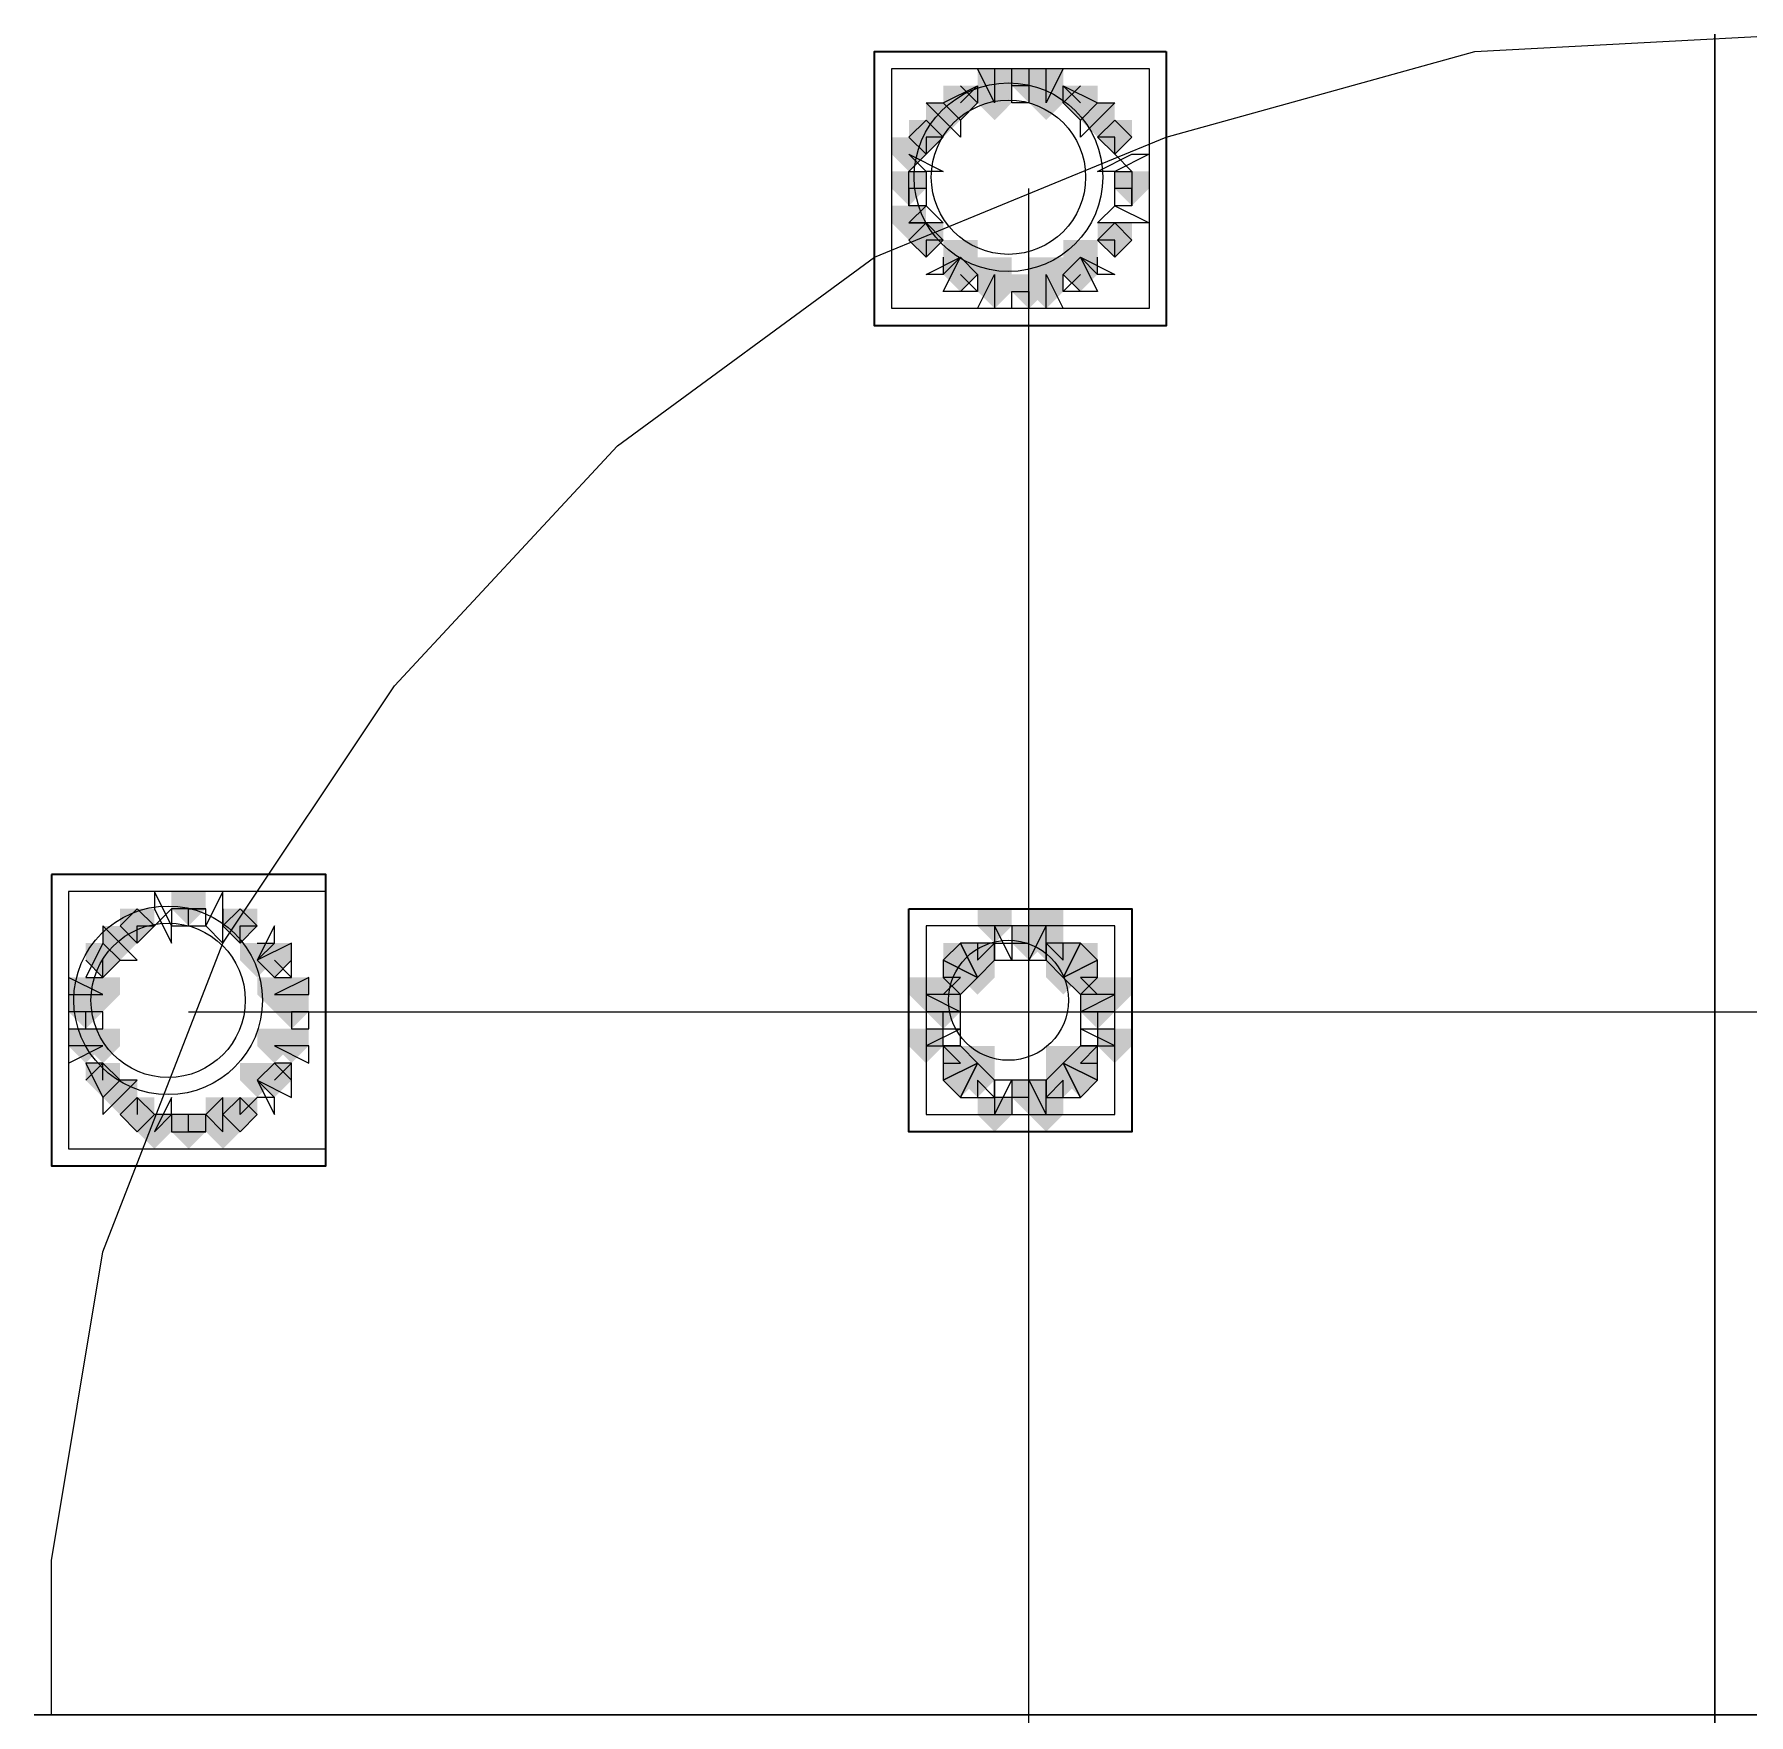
# Model space of a CAD drawing. Header units: millimetres. Extents: x 2315 to 4619, y 1334 to 1897.
# Drawn here: x 3578.02 to 3584.13, y 1554.71 to 1560.69 of the extents above; entities that cross this region are included whole.
import ezdxf

# ---------------------------------------------------------------- set-up
doc = ezdxf.new("R2010")
doc.units = ezdxf.units.MM
for name, color, linetype, true_color in [('PDF_10', 7, 'Continuous', 0x00b85c), ('PDF_AXIS', 7, 'Continuous', 0x00b85c), ('PDF_柱构件', 7, 'Continuous', 0x00b85c), ('PDF_转运站初步方案', 7, 'Continuous', 0x00b85c)]:
    doc.layers.add(name, color=color, linetype=linetype, true_color=true_color)
doc.layers.add('PDF_中心线层', color=1, linetype='Continuous')
doc.layers.add('PDF_粗实线层', color=7, linetype='Continuous')

msp = doc.modelspace()

# ---------------------------------------------------------------- hatches: boundary and pattern name
at = {"layer": 'PDF_10', "transparency": 33554559}
for points in [[(3581.5623, 1560.5703), (3581.5012, 1560.5703), (3581.5012, 1560.5093), (3581.5623, 1560.4482), (3581.6234, 1560.5093), (3581.6234, 1560.5703)], [(3581.5623, 1560.5703), (3581.5012, 1560.5703), (3581.5012, 1560.5093), (3581.5623, 1560.4482), (3581.6234, 1560.5093), (3581.6234, 1560.5703)], [(3581.5623, 1560.5703), (3581.5012, 1560.5703), (3581.5012, 1560.5093), (3581.5623, 1560.4482), (3581.6234, 1560.5093), (3581.6234, 1560.5703)], [(3581.318, 1560.5093), (3581.2569, 1560.5093), (3581.2569, 1560.4482), (3581.318, 1560.3871), (3581.3791, 1560.4482), (3581.3791, 1560.5093)], [(3581.318, 1560.5093), (3581.2569, 1560.5093), (3581.2569, 1560.4482), (3581.318, 1560.3871), (3581.3791, 1560.4482), (3581.3791, 1560.5093)], [(3581.7456, 1560.5093), (3581.6845, 1560.5093), (3581.6845, 1560.4482), (3581.7456, 1560.3871), (3581.8066, 1560.4482), (3581.8066, 1560.5093)], [(3581.7456, 1560.5093), (3581.6845, 1560.5093), (3581.6845, 1560.4482), (3581.7456, 1560.3871), (3581.8066, 1560.4482), (3581.8066, 1560.5093)], [(3581.1958, 1560.3871), (3581.1348, 1560.3871), (3581.1348, 1560.326), (3581.1958, 1560.2649), (3581.2569, 1560.326), (3581.2569, 1560.3871)], [(3581.1958, 1560.3871), (3581.1348, 1560.3871), (3581.1348, 1560.326), (3581.1958, 1560.2649), (3581.2569, 1560.326), (3581.2569, 1560.3871)], [(3581.8677, 1560.3871), (3581.8066, 1560.3871), (3581.8066, 1560.326), (3581.8677, 1560.2649), (3581.9288, 1560.326), (3581.9288, 1560.3871)], [(3581.8677, 1560.3871), (3581.8066, 1560.3871), (3581.8066, 1560.326), (3581.8677, 1560.2649), (3581.9288, 1560.326), (3581.9288, 1560.3871)], [(3581.1348, 1560.2039), (3581.0737, 1560.2039), (3581.0737, 1560.1428), (3581.1348, 1560.0817), (3581.1958, 1560.1428), (3581.1958, 1560.2039)], [(3581.1348, 1560.2039), (3581.0737, 1560.2039), (3581.0737, 1560.1428), (3581.1348, 1560.0817), (3581.1958, 1560.1428), (3581.1958, 1560.2039)], [(3581.9288, 1560.2039), (3581.8677, 1560.2039), (3581.8677, 1560.1428), (3581.9288, 1560.0817), (3581.9899, 1560.1428), (3581.9899, 1560.2039)], [(3581.9288, 1560.2039), (3581.8677, 1560.2039), (3581.8677, 1560.1428), (3581.9288, 1560.0817), (3581.9899, 1560.1428), (3581.9899, 1560.2039)], [(3581.1958, 1560.0206), (3581.1348, 1560.0206), (3581.1348, 1559.9595), (3581.1958, 1559.8985), (3581.2569, 1559.9595), (3581.2569, 1560.0206)], [(3581.1958, 1560.0206), (3581.1348, 1560.0206), (3581.1348, 1559.9595), (3581.1958, 1559.8985), (3581.2569, 1559.9595), (3581.2569, 1560.0206)], [(3581.8677, 1560.0206), (3581.8066, 1560.0206), (3581.8066, 1559.9595), (3581.8677, 1559.8985), (3581.9288, 1559.9595), (3581.9288, 1560.0206)], [(3581.8677, 1560.0206), (3581.8066, 1560.0206), (3581.8066, 1559.9595), (3581.8677, 1559.8985), (3581.9288, 1559.9595), (3581.9288, 1560.0206)], [(3581.318, 1559.8985), (3581.2569, 1559.8985), (3581.2569, 1559.8374), (3581.318, 1559.7763), (3581.3791, 1559.8374), (3581.3791, 1559.8985)], [(3581.318, 1559.8985), (3581.2569, 1559.8985), (3581.2569, 1559.8374), (3581.318, 1559.7763), (3581.3791, 1559.8374), (3581.3791, 1559.8985)], [(3581.7456, 1559.8985), (3581.6845, 1559.8985), (3581.6845, 1559.8374), (3581.7456, 1559.7763), (3581.8066, 1559.8374), (3581.8066, 1559.8985)], [(3581.7456, 1559.8985), (3581.6845, 1559.8985), (3581.6845, 1559.8374), (3581.7456, 1559.7763), (3581.8066, 1559.8374), (3581.8066, 1559.8985)], [(3581.5623, 1559.8374), (3581.5012, 1559.8374), (3581.5012, 1559.7763), (3581.5623, 1559.7152), (3581.6234, 1559.7763), (3581.6234, 1559.8374)], [(3581.5623, 1559.8374), (3581.5012, 1559.8374), (3581.5012, 1559.7763), (3581.5623, 1559.7152), (3581.6234, 1559.7763), (3581.6234, 1559.8374)], [(3578.5693, 1557.6385), (3578.5083, 1557.6385), (3578.5083, 1557.5774), (3578.5693, 1557.5163), (3578.6304, 1557.5774), (3578.6304, 1557.6385)], [(3578.5693, 1557.6385), (3578.5083, 1557.6385), (3578.5083, 1557.5774), (3578.5693, 1557.5163), (3578.6304, 1557.5774), (3578.6304, 1557.6385)], [(3578.3861, 1557.5774), (3578.325, 1557.5774), (3578.325, 1557.5163), (3578.3861, 1557.4552), (3578.4472, 1557.5163), (3578.4472, 1557.5774)], [(3578.3861, 1557.5774), (3578.325, 1557.5774), (3578.325, 1557.5163), (3578.3861, 1557.4552), (3578.4472, 1557.5163), (3578.4472, 1557.5774)], [(3578.7526, 1557.5774), (3578.6915, 1557.5774), (3578.6915, 1557.5163), (3578.7526, 1557.4552), (3578.8137, 1557.5163), (3578.8137, 1557.5774)], [(3578.7526, 1557.5774), (3578.6915, 1557.5774), (3578.6915, 1557.5163), (3578.7526, 1557.4552), (3578.8137, 1557.5163), (3578.8137, 1557.5774)], [(3581.5623, 1557.5163), (3581.5012, 1557.5163), (3581.5012, 1557.4552), (3581.5623, 1557.3941), (3581.6234, 1557.4552), (3581.6234, 1557.5163)], [(3581.5623, 1557.5163), (3581.5012, 1557.5163), (3581.5012, 1557.4552), (3581.5623, 1557.3941), (3581.6234, 1557.4552), (3581.6234, 1557.5163)], [(3581.5623, 1557.5163), (3581.5012, 1557.5163), (3581.5012, 1557.4552), (3581.5623, 1557.3941), (3581.6234, 1557.4552), (3581.6234, 1557.5163)], [(3578.2639, 1557.4552), (3578.2029, 1557.4552), (3578.2029, 1557.3941), (3578.2639, 1557.333), (3578.325, 1557.3941), (3578.325, 1557.4552)], [(3578.2639, 1557.4552), (3578.2029, 1557.4552), (3578.2029, 1557.3941), (3578.2639, 1557.333), (3578.325, 1557.3941), (3578.325, 1557.4552)], [(3578.8748, 1557.4552), (3578.8137, 1557.4552), (3578.8137, 1557.3941), (3578.8748, 1557.333), (3578.9358, 1557.3941), (3578.9358, 1557.4552)], [(3578.8748, 1557.4552), (3578.8137, 1557.4552), (3578.8137, 1557.3941), (3578.8748, 1557.333), (3578.9358, 1557.3941), (3578.9358, 1557.4552)], [(3581.3791, 1557.4552), (3581.318, 1557.4552), (3581.318, 1557.3941), (3581.3791, 1557.333), (3581.4402, 1557.3941), (3581.4402, 1557.4552)], [(3581.3791, 1557.4552), (3581.318, 1557.4552), (3581.318, 1557.3941), (3581.3791, 1557.333), (3581.4402, 1557.3941), (3581.4402, 1557.4552)], [(3581.6845, 1557.4552), (3581.6234, 1557.4552), (3581.6234, 1557.3941), (3581.6845, 1557.333), (3581.7456, 1557.3941), (3581.7456, 1557.4552)], [(3581.6845, 1557.4552), (3581.6234, 1557.4552), (3581.6234, 1557.3941), (3581.6845, 1557.333), (3581.7456, 1557.3941), (3581.7456, 1557.4552)], [(3581.318, 1557.3941), (3581.2569, 1557.3941), (3581.2569, 1557.333), (3581.318, 1557.272), (3581.3791, 1557.333), (3581.3791, 1557.3941)], [(3581.318, 1557.3941), (3581.2569, 1557.3941), (3581.2569, 1557.333), (3581.318, 1557.272), (3581.3791, 1557.333), (3581.3791, 1557.3941)], [(3581.7456, 1557.3941), (3581.6845, 1557.3941), (3581.6845, 1557.333), (3581.7456, 1557.272), (3581.8066, 1557.333), (3581.8066, 1557.3941)], [(3581.7456, 1557.3941), (3581.6845, 1557.3941), (3581.6845, 1557.333), (3581.7456, 1557.272), (3581.8066, 1557.333), (3581.8066, 1557.3941)], [(3578.2029, 1557.272), (3578.1418, 1557.272), (3578.1418, 1557.2109), (3578.2029, 1557.1498), (3578.2639, 1557.2109), (3578.2639, 1557.272)], [(3578.2029, 1557.272), (3578.1418, 1557.272), (3578.1418, 1557.2109), (3578.2029, 1557.1498), (3578.2639, 1557.2109), (3578.2639, 1557.272)], [(3578.2029, 1557.272), (3578.1418, 1557.272), (3578.1418, 1557.2109), (3578.2029, 1557.1498), (3578.2639, 1557.2109), (3578.2639, 1557.272)], [(3578.9358, 1557.272), (3578.8748, 1557.272), (3578.8748, 1557.2109), (3578.9358, 1557.1498), (3578.9969, 1557.2109), (3578.9969, 1557.272)], [(3578.9358, 1557.272), (3578.8748, 1557.272), (3578.8748, 1557.2109), (3578.9358, 1557.1498), (3578.9969, 1557.2109), (3578.9969, 1557.272)], [(3581.2569, 1557.272), (3581.1958, 1557.272), (3581.1958, 1557.2109), (3581.2569, 1557.1498), (3581.318, 1557.2109), (3581.318, 1557.272)], [(3581.2569, 1557.272), (3581.1958, 1557.272), (3581.1958, 1557.2109), (3581.2569, 1557.1498), (3581.318, 1557.2109), (3581.318, 1557.272)], [(3581.2569, 1557.272), (3581.1958, 1557.272), (3581.1958, 1557.2109), (3581.2569, 1557.1498), (3581.318, 1557.2109), (3581.318, 1557.272)], [(3581.8066, 1557.272), (3581.7456, 1557.272), (3581.7456, 1557.2109), (3581.8066, 1557.1498), (3581.8677, 1557.2109), (3581.8677, 1557.272)], [(3581.8066, 1557.272), (3581.7456, 1557.272), (3581.7456, 1557.2109), (3581.8066, 1557.1498), (3581.8677, 1557.2109), (3581.8677, 1557.272)], [(3581.8066, 1557.272), (3581.7456, 1557.272), (3581.7456, 1557.2109), (3581.8066, 1557.1498), (3581.8677, 1557.2109), (3581.8677, 1557.272)], [(3581.318, 1557.0887), (3581.2569, 1557.0887), (3581.2569, 1557.0276), (3581.318, 1556.9666), (3581.3791, 1557.0276), (3581.3791, 1557.0887)], [(3581.318, 1557.0887), (3581.2569, 1557.0887), (3581.2569, 1557.0276), (3581.318, 1556.9666), (3581.3791, 1557.0276), (3581.3791, 1557.0887)], [(3581.7456, 1557.0887), (3581.6845, 1557.0887), (3581.6845, 1557.0276), (3581.7456, 1556.9666), (3581.8066, 1557.0276), (3581.8066, 1557.0887)], [(3581.7456, 1557.0887), (3581.6845, 1557.0887), (3581.6845, 1557.0276), (3581.7456, 1556.9666), (3581.8066, 1557.0276), (3581.8066, 1557.0887)], [(3578.2639, 1557.0276), (3578.2029, 1557.0276), (3578.2029, 1556.9666), (3578.2639, 1556.9055), (3578.325, 1556.9666), (3578.325, 1557.0276)], [(3578.2639, 1557.0276), (3578.2029, 1557.0276), (3578.2029, 1556.9666), (3578.2639, 1556.9055), (3578.325, 1556.9666), (3578.325, 1557.0276)], [(3578.8748, 1557.0276), (3578.8137, 1557.0276), (3578.8137, 1556.9666), (3578.8748, 1556.9055), (3578.9358, 1556.9666), (3578.9358, 1557.0276)], [(3578.8748, 1557.0276), (3578.8137, 1557.0276), (3578.8137, 1556.9666), (3578.8748, 1556.9055), (3578.9358, 1556.9666), (3578.9358, 1557.0276)], [(3581.3791, 1557.0276), (3581.318, 1557.0276), (3581.318, 1556.9666), (3581.3791, 1556.9055), (3581.4402, 1556.9666), (3581.4402, 1557.0276)], [(3581.3791, 1557.0276), (3581.318, 1557.0276), (3581.318, 1556.9666), (3581.3791, 1556.9055), (3581.4402, 1556.9666), (3581.4402, 1557.0276)], [(3581.6845, 1557.0276), (3581.6234, 1557.0276), (3581.6234, 1556.9666), (3581.6845, 1556.9055), (3581.7456, 1556.9666), (3581.7456, 1557.0276)], [(3581.6845, 1557.0276), (3581.6234, 1557.0276), (3581.6234, 1556.9666), (3581.6845, 1556.9055), (3581.7456, 1556.9666), (3581.7456, 1557.0276)], [(3581.5623, 1556.9666), (3581.5012, 1556.9666), (3581.5012, 1556.9055), (3581.5623, 1556.8444), (3581.6234, 1556.9055), (3581.6234, 1556.9666)], [(3581.5623, 1556.9666), (3581.5012, 1556.9666), (3581.5012, 1556.9055), (3581.5623, 1556.8444), (3581.6234, 1556.9055), (3581.6234, 1556.9666)], [(3581.5623, 1556.9666), (3581.5012, 1556.9666), (3581.5012, 1556.9055), (3581.5623, 1556.8444), (3581.6234, 1556.9055), (3581.6234, 1556.9666)], [(3578.3861, 1556.9055), (3578.325, 1556.9055), (3578.325, 1556.8444), (3578.3861, 1556.7833), (3578.4472, 1556.8444), (3578.4472, 1556.9055)], [(3578.3861, 1556.9055), (3578.325, 1556.9055), (3578.325, 1556.8444), (3578.3861, 1556.7833), (3578.4472, 1556.8444), (3578.4472, 1556.9055)], [(3578.7526, 1556.9055), (3578.6915, 1556.9055), (3578.6915, 1556.8444), (3578.7526, 1556.7833), (3578.8137, 1556.8444), (3578.8137, 1556.9055)], [(3578.7526, 1556.9055), (3578.6915, 1556.9055), (3578.6915, 1556.8444), (3578.7526, 1556.7833), (3578.8137, 1556.8444), (3578.8137, 1556.9055)], [(3578.5693, 1556.8444), (3578.5083, 1556.8444), (3578.5083, 1556.7833), (3578.5693, 1556.7222), (3578.6304, 1556.7833), (3578.6304, 1556.8444)], [(3578.5693, 1556.8444), (3578.5083, 1556.8444), (3578.5083, 1556.7833), (3578.5693, 1556.7222), (3578.6304, 1556.7833), (3578.6304, 1556.8444)]]:
    msp.add_hatch(color=256, dxfattribs=at).paths.add_polyline_path(points)
at = {"layer": 'PDF_柱构件', "transparency": 33554559}
for points in [[(3581.4402, 1560.5703), (3581.3791, 1560.5703), (3581.3791, 1560.5093), (3581.4402, 1560.4482), (3581.5012, 1560.5093), (3581.5012, 1560.5703)], [(3581.6234, 1560.5703), (3581.5623, 1560.5703), (3581.5623, 1560.5093), (3581.6234, 1560.4482), (3581.6845, 1560.5093), (3581.6845, 1560.5703)], [(3581.4402, 1560.5093), (3581.3791, 1560.5093), (3581.3791, 1560.4482), (3581.4402, 1560.3871), (3581.5012, 1560.4482), (3581.5012, 1560.5093)], [(3581.6234, 1560.5093), (3581.5623, 1560.5093), (3581.5623, 1560.4482), (3581.6234, 1560.3871), (3581.6845, 1560.4482), (3581.6845, 1560.5093)], [(3581.2569, 1560.4482), (3581.1958, 1560.4482), (3581.1958, 1560.3871), (3581.2569, 1560.326), (3581.318, 1560.3871), (3581.318, 1560.4482)], [(3581.8066, 1560.4482), (3581.7456, 1560.4482), (3581.7456, 1560.3871), (3581.8066, 1560.326), (3581.8677, 1560.3871), (3581.8677, 1560.4482)], [(3581.1348, 1560.326), (3581.0737, 1560.326), (3581.0737, 1560.2649), (3581.1348, 1560.2039), (3581.1958, 1560.2649), (3581.1958, 1560.326)], [(3581.1348, 1560.0817), (3581.0737, 1560.0817), (3581.0737, 1560.0206), (3581.1348, 1559.9595), (3581.1958, 1560.0206), (3581.1958, 1560.0817)], [(3581.318, 1559.9595), (3581.2569, 1559.9595), (3581.2569, 1559.8985), (3581.318, 1559.8374), (3581.3791, 1559.8985), (3581.3791, 1559.9595)], [(3581.7456, 1559.9595), (3581.6845, 1559.9595), (3581.6845, 1559.8985), (3581.7456, 1559.8374), (3581.8066, 1559.8985), (3581.8066, 1559.9595)], [(3581.4402, 1559.8985), (3581.3791, 1559.8985), (3581.3791, 1559.8374), (3581.4402, 1559.7763), (3581.5012, 1559.8374), (3581.5012, 1559.8985)], [(3581.6234, 1559.8985), (3581.5623, 1559.8985), (3581.5623, 1559.8374), (3581.6234, 1559.7763), (3581.6845, 1559.8374), (3581.6845, 1559.8985)], [(3581.4402, 1559.8374), (3581.3791, 1559.8374), (3581.3791, 1559.7763), (3581.4402, 1559.7152), (3581.5012, 1559.7763), (3581.5012, 1559.8374)], [(3581.6234, 1559.8374), (3581.5623, 1559.8374), (3581.5623, 1559.7763), (3581.6234, 1559.7152), (3581.6845, 1559.7763), (3581.6845, 1559.8374)], [(3581.4402, 1557.5774), (3581.3791, 1557.5774), (3581.3791, 1557.5163), (3581.4402, 1557.4552), (3581.5012, 1557.5163), (3581.5012, 1557.5774)], [(3581.6234, 1557.5774), (3581.5623, 1557.5774), (3581.5623, 1557.5163), (3581.6234, 1557.4552), (3581.6845, 1557.5163), (3581.6845, 1557.5774)], [(3578.325, 1557.5163), (3578.2639, 1557.5163), (3578.2639, 1557.4552), (3578.325, 1557.3941), (3578.3861, 1557.4552), (3578.3861, 1557.5163)], [(3581.6234, 1557.5163), (3581.5623, 1557.5163), (3581.5623, 1557.4552), (3581.6234, 1557.3941), (3581.6845, 1557.4552), (3581.6845, 1557.5163)], [(3578.8137, 1557.4552), (3578.7526, 1557.4552), (3578.7526, 1557.3941), (3578.8137, 1557.333), (3578.8748, 1557.3941), (3578.8748, 1557.4552)], [(3581.318, 1557.4552), (3581.2569, 1557.4552), (3581.2569, 1557.3941), (3581.318, 1557.333), (3581.3791, 1557.3941), (3581.3791, 1557.4552)], [(3581.7456, 1557.4552), (3581.6845, 1557.4552), (3581.6845, 1557.3941), (3581.7456, 1557.333), (3581.8066, 1557.3941), (3581.8066, 1557.4552)], [(3581.3791, 1557.3941), (3581.318, 1557.3941), (3581.318, 1557.333), (3581.3791, 1557.272), (3581.4402, 1557.333), (3581.4402, 1557.3941)], [(3581.6845, 1557.3941), (3581.6234, 1557.3941), (3581.6234, 1557.333), (3581.6845, 1557.272), (3581.7456, 1557.333), (3581.7456, 1557.3941)], [(3578.2029, 1557.333), (3578.1418, 1557.333), (3578.1418, 1557.272), (3578.2029, 1557.2109), (3578.2639, 1557.272), (3578.2639, 1557.333)], [(3578.2639, 1557.333), (3578.2029, 1557.333), (3578.2029, 1557.272), (3578.2639, 1557.2109), (3578.325, 1557.272), (3578.325, 1557.333)], [(3578.8748, 1557.333), (3578.8137, 1557.333), (3578.8137, 1557.272), (3578.8748, 1557.2109), (3578.9358, 1557.272), (3578.9358, 1557.333)], [(3578.9358, 1557.333), (3578.8748, 1557.333), (3578.8748, 1557.272), (3578.9358, 1557.2109), (3578.9969, 1557.272), (3578.9969, 1557.333)], [(3581.1958, 1557.333), (3581.1348, 1557.333), (3581.1348, 1557.272), (3581.1958, 1557.2109), (3581.2569, 1557.272), (3581.2569, 1557.333)], [(3581.2569, 1557.333), (3581.1958, 1557.333), (3581.1958, 1557.272), (3581.2569, 1557.2109), (3581.318, 1557.272), (3581.318, 1557.333)], [(3581.8066, 1557.333), (3581.7456, 1557.333), (3581.7456, 1557.272), (3581.8066, 1557.2109), (3581.8677, 1557.272), (3581.8677, 1557.333)], [(3581.8677, 1557.333), (3581.8066, 1557.333), (3581.8066, 1557.272), (3581.8677, 1557.2109), (3581.9288, 1557.272), (3581.9288, 1557.333)], [(3578.2029, 1557.1498), (3578.1418, 1557.1498), (3578.1418, 1557.0887), (3578.2029, 1557.0276), (3578.2639, 1557.0887), (3578.2639, 1557.1498)], [(3578.2639, 1557.1498), (3578.2029, 1557.1498), (3578.2029, 1557.0887), (3578.2639, 1557.0276), (3578.325, 1557.0887), (3578.325, 1557.1498)], [(3578.8748, 1557.1498), (3578.8137, 1557.1498), (3578.8137, 1557.0887), (3578.8748, 1557.0276), (3578.9358, 1557.0887), (3578.9358, 1557.1498)], [(3578.9358, 1557.1498), (3578.8748, 1557.1498), (3578.8748, 1557.0887), (3578.9358, 1557.0276), (3578.9969, 1557.0887), (3578.9969, 1557.1498)], [(3581.1958, 1557.1498), (3581.1348, 1557.1498), (3581.1348, 1557.0887), (3581.1958, 1557.0276), (3581.2569, 1557.0887), (3581.2569, 1557.1498)], [(3581.8677, 1557.1498), (3581.8066, 1557.1498), (3581.8066, 1557.0887), (3581.8677, 1557.0276), (3581.9288, 1557.0887), (3581.9288, 1557.1498)], [(3581.3791, 1557.0887), (3581.318, 1557.0887), (3581.318, 1557.0276), (3581.3791, 1556.9666), (3581.4402, 1557.0276), (3581.4402, 1557.0887)], [(3581.6845, 1557.0887), (3581.6234, 1557.0887), (3581.6234, 1557.0276), (3581.6845, 1556.9666), (3581.7456, 1557.0276), (3581.7456, 1557.0887)], [(3578.8137, 1557.0276), (3578.7526, 1557.0276), (3578.7526, 1556.9666), (3578.8137, 1556.9055), (3578.8748, 1556.9666), (3578.8748, 1557.0276)], [(3581.318, 1557.0276), (3581.2569, 1557.0276), (3581.2569, 1556.9666), (3581.318, 1556.9055), (3581.3791, 1556.9666), (3581.3791, 1557.0276)], [(3581.7456, 1557.0276), (3581.6845, 1557.0276), (3581.6845, 1556.9666), (3581.7456, 1556.9055), (3581.8066, 1556.9666), (3581.8066, 1557.0276)], [(3578.325, 1556.9666), (3578.2639, 1556.9666), (3578.2639, 1556.9055), (3578.325, 1556.8444), (3578.3861, 1556.9055), (3578.3861, 1556.9666)], [(3581.6234, 1556.9666), (3581.5623, 1556.9666), (3581.5623, 1556.9055), (3581.6234, 1556.8444), (3581.6845, 1556.9055), (3581.6845, 1556.9666)], [(3578.6915, 1556.9055), (3578.6304, 1556.9055), (3578.6304, 1556.8444), (3578.6915, 1556.7833), (3578.7526, 1556.8444), (3578.7526, 1556.9055)], [(3581.4402, 1556.9055), (3581.3791, 1556.9055), (3581.3791, 1556.8444), (3581.4402, 1556.7833), (3581.5012, 1556.8444), (3581.5012, 1556.9055)], [(3581.6234, 1556.9055), (3581.5623, 1556.9055), (3581.5623, 1556.8444), (3581.6234, 1556.7833), (3581.6845, 1556.8444), (3581.6845, 1556.9055)], [(3578.4472, 1556.8444), (3578.3861, 1556.8444), (3578.3861, 1556.7833), (3578.4472, 1556.7222), (3578.5083, 1556.7833), (3578.5083, 1556.8444)], [(3578.6915, 1556.8444), (3578.6304, 1556.8444), (3578.6304, 1556.7833), (3578.6915, 1556.7222), (3578.7526, 1556.7833), (3578.7526, 1556.8444)]]:
    msp.add_hatch(color=256, dxfattribs=at).paths.add_polyline_path(points)
at = {"layer": 'PDF_转运站初步方案', "transparency": 33554559}
for points in [[(3581.5623, 1560.5703), (3581.5012, 1560.5703), (3581.5012, 1560.5093), (3581.5623, 1560.4482), (3581.6234, 1560.5093), (3581.6234, 1560.5703)], [(3581.5623, 1560.5703), (3581.5012, 1560.5703), (3581.5012, 1560.5093), (3581.5623, 1560.4482), (3581.6234, 1560.5093), (3581.6234, 1560.5703)], [(3581.318, 1560.5093), (3581.2569, 1560.5093), (3581.2569, 1560.4482), (3581.318, 1560.3871), (3581.3791, 1560.4482), (3581.3791, 1560.5093)], [(3581.318, 1560.5093), (3581.2569, 1560.5093), (3581.2569, 1560.4482), (3581.318, 1560.3871), (3581.3791, 1560.4482), (3581.3791, 1560.5093)], [(3581.7456, 1560.5093), (3581.6845, 1560.5093), (3581.6845, 1560.4482), (3581.7456, 1560.3871), (3581.8066, 1560.4482), (3581.8066, 1560.5093)], [(3581.7456, 1560.5093), (3581.6845, 1560.5093), (3581.6845, 1560.4482), (3581.7456, 1560.3871), (3581.8066, 1560.4482), (3581.8066, 1560.5093)], [(3581.1958, 1560.3871), (3581.1348, 1560.3871), (3581.1348, 1560.326), (3581.1958, 1560.2649), (3581.2569, 1560.326), (3581.2569, 1560.3871)], [(3581.1958, 1560.3871), (3581.1348, 1560.3871), (3581.1348, 1560.326), (3581.1958, 1560.2649), (3581.2569, 1560.326), (3581.2569, 1560.3871)], [(3581.8677, 1560.3871), (3581.8066, 1560.3871), (3581.8066, 1560.326), (3581.8677, 1560.2649), (3581.9288, 1560.326), (3581.9288, 1560.3871)], [(3581.8677, 1560.3871), (3581.8066, 1560.3871), (3581.8066, 1560.326), (3581.8677, 1560.2649), (3581.9288, 1560.326), (3581.9288, 1560.3871)], [(3581.1348, 1560.2039), (3581.0737, 1560.2039), (3581.0737, 1560.1428), (3581.1348, 1560.0817), (3581.1958, 1560.1428), (3581.1958, 1560.2039)], [(3581.1348, 1560.2039), (3581.0737, 1560.2039), (3581.0737, 1560.1428), (3581.1348, 1560.0817), (3581.1958, 1560.1428), (3581.1958, 1560.2039)], [(3581.9288, 1560.2039), (3581.8677, 1560.2039), (3581.8677, 1560.1428), (3581.9288, 1560.0817), (3581.9899, 1560.1428), (3581.9899, 1560.2039)], [(3581.9288, 1560.2039), (3581.8677, 1560.2039), (3581.8677, 1560.1428), (3581.9288, 1560.0817), (3581.9899, 1560.1428), (3581.9899, 1560.2039)], [(3581.1958, 1560.0206), (3581.1348, 1560.0206), (3581.1348, 1559.9595), (3581.1958, 1559.8985), (3581.2569, 1559.9595), (3581.2569, 1560.0206)], [(3581.1958, 1560.0206), (3581.1348, 1560.0206), (3581.1348, 1559.9595), (3581.1958, 1559.8985), (3581.2569, 1559.9595), (3581.2569, 1560.0206)], [(3581.8677, 1560.0206), (3581.8066, 1560.0206), (3581.8066, 1559.9595), (3581.8677, 1559.8985), (3581.9288, 1559.9595), (3581.9288, 1560.0206)], [(3581.8677, 1560.0206), (3581.8066, 1560.0206), (3581.8066, 1559.9595), (3581.8677, 1559.8985), (3581.9288, 1559.9595), (3581.9288, 1560.0206)], [(3581.318, 1559.8985), (3581.2569, 1559.8985), (3581.2569, 1559.8374), (3581.318, 1559.7763), (3581.3791, 1559.8374), (3581.3791, 1559.8985)], [(3581.318, 1559.8985), (3581.2569, 1559.8985), (3581.2569, 1559.8374), (3581.318, 1559.7763), (3581.3791, 1559.8374), (3581.3791, 1559.8985)], [(3581.7456, 1559.8985), (3581.6845, 1559.8985), (3581.6845, 1559.8374), (3581.7456, 1559.7763), (3581.8066, 1559.8374), (3581.8066, 1559.8985)], [(3581.7456, 1559.8985), (3581.6845, 1559.8985), (3581.6845, 1559.8374), (3581.7456, 1559.7763), (3581.8066, 1559.8374), (3581.8066, 1559.8985)], [(3581.5623, 1559.8374), (3581.5012, 1559.8374), (3581.5012, 1559.7763), (3581.5623, 1559.7152), (3581.6234, 1559.7763), (3581.6234, 1559.8374)], [(3581.5623, 1559.8374), (3581.5012, 1559.8374), (3581.5012, 1559.7763), (3581.5623, 1559.7152), (3581.6234, 1559.7763), (3581.6234, 1559.8374)], [(3578.5693, 1557.6385), (3578.5083, 1557.6385), (3578.5083, 1557.5774), (3578.5693, 1557.5163), (3578.6304, 1557.5774), (3578.6304, 1557.6385)], [(3578.5693, 1557.6385), (3578.5083, 1557.6385), (3578.5083, 1557.5774), (3578.5693, 1557.5163), (3578.6304, 1557.5774), (3578.6304, 1557.6385)], [(3578.3861, 1557.5774), (3578.325, 1557.5774), (3578.325, 1557.5163), (3578.3861, 1557.4552), (3578.4472, 1557.5163), (3578.4472, 1557.5774)], [(3578.3861, 1557.5774), (3578.325, 1557.5774), (3578.325, 1557.5163), (3578.3861, 1557.4552), (3578.4472, 1557.5163), (3578.4472, 1557.5774)], [(3578.7526, 1557.5774), (3578.6915, 1557.5774), (3578.6915, 1557.5163), (3578.7526, 1557.4552), (3578.8137, 1557.5163), (3578.8137, 1557.5774)], [(3578.7526, 1557.5774), (3578.6915, 1557.5774), (3578.6915, 1557.5163), (3578.7526, 1557.4552), (3578.8137, 1557.5163), (3578.8137, 1557.5774)], [(3581.5623, 1557.5163), (3581.5012, 1557.5163), (3581.5012, 1557.4552), (3581.5623, 1557.3941), (3581.6234, 1557.4552), (3581.6234, 1557.5163)], [(3581.5623, 1557.5163), (3581.5012, 1557.5163), (3581.5012, 1557.4552), (3581.5623, 1557.3941), (3581.6234, 1557.4552), (3581.6234, 1557.5163)], [(3578.2639, 1557.4552), (3578.2029, 1557.4552), (3578.2029, 1557.3941), (3578.2639, 1557.333), (3578.325, 1557.3941), (3578.325, 1557.4552)], [(3578.2639, 1557.4552), (3578.2029, 1557.4552), (3578.2029, 1557.3941), (3578.2639, 1557.333), (3578.325, 1557.3941), (3578.325, 1557.4552)], [(3578.8748, 1557.4552), (3578.8137, 1557.4552), (3578.8137, 1557.3941), (3578.8748, 1557.333), (3578.9358, 1557.3941), (3578.9358, 1557.4552)], [(3578.8748, 1557.4552), (3578.8137, 1557.4552), (3578.8137, 1557.3941), (3578.8748, 1557.333), (3578.9358, 1557.3941), (3578.9358, 1557.4552)], [(3581.3791, 1557.4552), (3581.318, 1557.4552), (3581.318, 1557.3941), (3581.3791, 1557.333), (3581.4402, 1557.3941), (3581.4402, 1557.4552)], [(3581.3791, 1557.4552), (3581.318, 1557.4552), (3581.318, 1557.3941), (3581.3791, 1557.333), (3581.4402, 1557.3941), (3581.4402, 1557.4552)], [(3581.6845, 1557.4552), (3581.6234, 1557.4552), (3581.6234, 1557.3941), (3581.6845, 1557.333), (3581.7456, 1557.3941), (3581.7456, 1557.4552)], [(3581.6845, 1557.4552), (3581.6234, 1557.4552), (3581.6234, 1557.3941), (3581.6845, 1557.333), (3581.7456, 1557.3941), (3581.7456, 1557.4552)], [(3581.318, 1557.3941), (3581.2569, 1557.3941), (3581.2569, 1557.333), (3581.318, 1557.272), (3581.3791, 1557.333), (3581.3791, 1557.3941)], [(3581.318, 1557.3941), (3581.2569, 1557.3941), (3581.2569, 1557.333), (3581.318, 1557.272), (3581.3791, 1557.333), (3581.3791, 1557.3941)], [(3581.7456, 1557.3941), (3581.6845, 1557.3941), (3581.6845, 1557.333), (3581.7456, 1557.272), (3581.8066, 1557.333), (3581.8066, 1557.3941)], [(3581.7456, 1557.3941), (3581.6845, 1557.3941), (3581.6845, 1557.333), (3581.7456, 1557.272), (3581.8066, 1557.333), (3581.8066, 1557.3941)], [(3578.2029, 1557.272), (3578.1418, 1557.272), (3578.1418, 1557.2109), (3578.2029, 1557.1498), (3578.2639, 1557.2109), (3578.2639, 1557.272)], [(3578.2029, 1557.272), (3578.1418, 1557.272), (3578.1418, 1557.2109), (3578.2029, 1557.1498), (3578.2639, 1557.2109), (3578.2639, 1557.272)], [(3578.9358, 1557.272), (3578.8748, 1557.272), (3578.8748, 1557.2109), (3578.9358, 1557.1498), (3578.9969, 1557.2109), (3578.9969, 1557.272)], [(3578.9358, 1557.272), (3578.8748, 1557.272), (3578.8748, 1557.2109), (3578.9358, 1557.1498), (3578.9969, 1557.2109), (3578.9969, 1557.272)], [(3581.2569, 1557.272), (3581.1958, 1557.272), (3581.1958, 1557.2109), (3581.2569, 1557.1498), (3581.318, 1557.2109), (3581.318, 1557.272)], [(3581.2569, 1557.272), (3581.1958, 1557.272), (3581.1958, 1557.2109), (3581.2569, 1557.1498), (3581.318, 1557.2109), (3581.318, 1557.272)], [(3581.8066, 1557.272), (3581.7456, 1557.272), (3581.7456, 1557.2109), (3581.8066, 1557.1498), (3581.8677, 1557.2109), (3581.8677, 1557.272)], [(3581.8066, 1557.272), (3581.7456, 1557.272), (3581.7456, 1557.2109), (3581.8066, 1557.1498), (3581.8677, 1557.2109), (3581.8677, 1557.272)], [(3581.318, 1557.0887), (3581.2569, 1557.0887), (3581.2569, 1557.0276), (3581.318, 1556.9666), (3581.3791, 1557.0276), (3581.3791, 1557.0887)], [(3581.318, 1557.0887), (3581.2569, 1557.0887), (3581.2569, 1557.0276), (3581.318, 1556.9666), (3581.3791, 1557.0276), (3581.3791, 1557.0887)], [(3581.7456, 1557.0887), (3581.6845, 1557.0887), (3581.6845, 1557.0276), (3581.7456, 1556.9666), (3581.8066, 1557.0276), (3581.8066, 1557.0887)], [(3581.7456, 1557.0887), (3581.6845, 1557.0887), (3581.6845, 1557.0276), (3581.7456, 1556.9666), (3581.8066, 1557.0276), (3581.8066, 1557.0887)], [(3578.2639, 1557.0276), (3578.2029, 1557.0276), (3578.2029, 1556.9666), (3578.2639, 1556.9055), (3578.325, 1556.9666), (3578.325, 1557.0276)], [(3578.2639, 1557.0276), (3578.2029, 1557.0276), (3578.2029, 1556.9666), (3578.2639, 1556.9055), (3578.325, 1556.9666), (3578.325, 1557.0276)], [(3578.8748, 1557.0276), (3578.8137, 1557.0276), (3578.8137, 1556.9666), (3578.8748, 1556.9055), (3578.9358, 1556.9666), (3578.9358, 1557.0276)], [(3578.8748, 1557.0276), (3578.8137, 1557.0276), (3578.8137, 1556.9666), (3578.8748, 1556.9055), (3578.9358, 1556.9666), (3578.9358, 1557.0276)], [(3581.3791, 1557.0276), (3581.318, 1557.0276), (3581.318, 1556.9666), (3581.3791, 1556.9055), (3581.4402, 1556.9666), (3581.4402, 1557.0276)], [(3581.3791, 1557.0276), (3581.318, 1557.0276), (3581.318, 1556.9666), (3581.3791, 1556.9055), (3581.4402, 1556.9666), (3581.4402, 1557.0276)], [(3581.6845, 1557.0276), (3581.6234, 1557.0276), (3581.6234, 1556.9666), (3581.6845, 1556.9055), (3581.7456, 1556.9666), (3581.7456, 1557.0276)], [(3581.6845, 1557.0276), (3581.6234, 1557.0276), (3581.6234, 1556.9666), (3581.6845, 1556.9055), (3581.7456, 1556.9666), (3581.7456, 1557.0276)], [(3581.5623, 1556.9666), (3581.5012, 1556.9666), (3581.5012, 1556.9055), (3581.5623, 1556.8444), (3581.6234, 1556.9055), (3581.6234, 1556.9666)], [(3581.5623, 1556.9666), (3581.5012, 1556.9666), (3581.5012, 1556.9055), (3581.5623, 1556.8444), (3581.6234, 1556.9055), (3581.6234, 1556.9666)], [(3578.3861, 1556.9055), (3578.325, 1556.9055), (3578.325, 1556.8444), (3578.3861, 1556.7833), (3578.4472, 1556.8444), (3578.4472, 1556.9055)], [(3578.3861, 1556.9055), (3578.325, 1556.9055), (3578.325, 1556.8444), (3578.3861, 1556.7833), (3578.4472, 1556.8444), (3578.4472, 1556.9055)], [(3578.7526, 1556.9055), (3578.6915, 1556.9055), (3578.6915, 1556.8444), (3578.7526, 1556.7833), (3578.8137, 1556.8444), (3578.8137, 1556.9055)], [(3578.7526, 1556.9055), (3578.6915, 1556.9055), (3578.6915, 1556.8444), (3578.7526, 1556.7833), (3578.8137, 1556.8444), (3578.8137, 1556.9055)], [(3578.5693, 1556.8444), (3578.5083, 1556.8444), (3578.5083, 1556.7833), (3578.5693, 1556.7222), (3578.6304, 1556.7833), (3578.6304, 1556.8444)], [(3578.5693, 1556.8444), (3578.5083, 1556.8444), (3578.5083, 1556.7833), (3578.5693, 1556.7222), (3578.6304, 1556.7833), (3578.6304, 1556.8444)]]:
    msp.add_hatch(color=256, dxfattribs=at).paths.add_polyline_path(points)

# ---------------------------------------------------------------- linework, layer by layer
at = {"layer": 'PDF_10', "lineweight": 18}
for points in [[(3581.3791, 1560.5093), (3581.318, 1560.4482)], [(3581.3791, 1560.4482), (3581.318, 1560.5093)], [(3581.5623, 1560.5093), (3581.5012, 1560.5093)], [(3581.7456, 1560.4482), (3581.6845, 1560.5093)], [(3581.6845, 1560.4482), (3581.7456, 1560.5093)], [(3581.2569, 1560.326), (3581.1958, 1560.326), (3581.1958, 1560.2649)], [(3581.8677, 1560.2649), (3581.8677, 1560.326), (3581.8066, 1560.326)], [(3581.1958, 1560.1428), (3581.1348, 1560.1428), (3581.1348, 1560.0817)], [(3581.9288, 1560.0817), (3581.9288, 1560.1428), (3581.8677, 1560.1428)], [(3581.2569, 1559.9595), (3581.1958, 1559.9595), (3581.1958, 1559.8985)], [(3581.8677, 1559.8985), (3581.8677, 1559.9595), (3581.8066, 1559.9595)], [(3581.318, 1559.8374), (3581.3791, 1559.7763)], [(3581.3791, 1559.8374), (3581.318, 1559.7763)], [(3581.6845, 1559.7763), (3581.7456, 1559.8374)], [(3581.6845, 1559.8374), (3581.7456, 1559.7763)], [(3581.5012, 1559.7763), (3581.5623, 1559.7763), (3581.5623, 1559.7152)], [(3578.5693, 1557.5163), (3578.5693, 1557.5774), (3578.6304, 1557.5774)], [(3578.3861, 1557.4552), (3578.3861, 1557.5163), (3578.4472, 1557.5163)], [(3578.7526, 1557.4552), (3578.7526, 1557.5163), (3578.8137, 1557.5163)], [(3581.3791, 1557.4552), (3581.3791, 1557.3941), (3581.4402, 1557.4552)], [(3581.5012, 1557.4552), (3581.5623, 1557.4552)], [(3581.6234, 1557.4552), (3581.6845, 1557.3941), (3581.6845, 1557.4552)], [(3578.2029, 1557.3941), (3578.2639, 1557.333), (3578.2639, 1557.3941)], [(3578.8748, 1557.3941), (3578.9358, 1557.333)], [(3578.8748, 1557.333), (3578.9358, 1557.3941)], [(3581.2569, 1557.272), (3581.318, 1557.333), (3581.2569, 1557.333)], [(3581.8066, 1557.333), (3581.7456, 1557.333), (3581.8066, 1557.272)], [(3578.2029, 1557.1498), (3578.2029, 1557.2109)], [(3578.9969, 1557.2109), (3578.9358, 1557.2109), (3578.9358, 1557.1498)], [(3581.2569, 1557.1498), (3581.2569, 1557.2109)], [(3581.8066, 1557.2109), (3581.8066, 1557.1498)], [(3581.2569, 1557.0276), (3581.318, 1557.0276), (3581.2569, 1557.0887)], [(3581.8066, 1557.0887), (3581.7456, 1557.0276), (3581.8066, 1557.0276)], [(3578.2639, 1556.9666), (3578.2639, 1557.0276), (3578.2029, 1556.9666)], [(3578.9358, 1557.0276), (3578.8748, 1556.9666)], [(3578.8748, 1557.0276), (3578.9358, 1556.9666)], [(3581.4402, 1556.9055), (3581.3791, 1556.9666), (3581.3791, 1556.9055)], [(3581.6845, 1556.9055), (3581.6845, 1556.9666), (3581.6234, 1556.9055)], [(3578.4472, 1556.8444), (3578.3861, 1556.9055), (3578.3861, 1556.8444)], [(3578.8137, 1556.9055), (3578.7526, 1556.8444), (3578.7526, 1556.9055)], [(3581.5623, 1556.9055), (3581.5012, 1556.9055)], [(3578.6304, 1556.7833), (3578.5693, 1556.7833), (3578.5693, 1556.8444)]]:
    msp.add_lwpolyline(points, dxfattribs=at)
at = {"layer": 'PDF_AXIS', "lineweight": 18}
for points in [[(3581.9899, 1560.5703), (3581.9899, 1559.7152), (3581.0737, 1559.7152), (3581.0737, 1560.5703)], [(3578.1418, 1557.6385), (3578.1418, 1556.7222), (3579.058, 1556.7222), (3579.058, 1557.6385)], [(3581.1958, 1557.5163), (3581.1958, 1556.8444), (3581.8677, 1556.8444), (3581.8677, 1557.5163)]]:
    msp.add_lwpolyline(points, close=True, dxfattribs=at)
at = {"layer": 'PDF_中心线层', "color": 112, "lineweight": 18, "true_color": 0x00b85c}
for points in [[(3578.0807, 1554.7066), (3578.0807, 1555.2563), (3578.2639, 1556.3557), (3578.6915, 1557.4552), (3579.3023, 1558.3714), (3580.0964, 1559.2266), (3581.0126, 1559.8985), (3582.051, 1560.326), (3583.1504, 1560.6314), (3584.311, 1560.6925), (3585.4715, 1560.5093), (3586.5099, 1560.1428), (3587.0596, 1559.8374)], [(3581.5623, 1549.2093), (3581.5623, 1560.1428)], [(3578.5693, 1557.2109), (3589.5029, 1557.2109)], [(3590.0526, 1554.7066), (3578.0196, 1554.7066), (3590.0526, 1554.7066)]]:
    msp.add_lwpolyline(points, dxfattribs=at)
msp.add_lwpolyline([(3584.0056, 1560.6925), (3584.0056, 1548.6595)], close=True, dxfattribs=at)
msp.add_arc((3584.0567, 1554.6804), 5.9959, 239.4895, 0.2501, dxfattribs=at)
at = {"layer": 'PDF_柱构件', "lineweight": 18}
for points in [[(3581.4402, 1560.5703), (3581.4402, 1560.4482), (3581.3791, 1560.5703)], [(3581.5623, 1560.4482), (3581.5012, 1560.4482), (3581.5012, 1560.5703), (3581.5623, 1560.5703)], [(3581.6845, 1560.5703), (3581.6234, 1560.4482), (3581.6234, 1560.5703)], [(3581.3791, 1560.4482), (3581.318, 1560.3871), (3581.2569, 1560.4482), (3581.3791, 1560.5093)], [(3581.7456, 1560.3871), (3581.6845, 1560.4482), (3581.6845, 1560.5093), (3581.8066, 1560.4482)], [(3581.2569, 1560.4482), (3581.318, 1560.3871), (3581.318, 1560.326), (3581.1958, 1560.4482)], [(3581.8677, 1560.4482), (3581.7456, 1560.326), (3581.7456, 1560.3871), (3581.8066, 1560.4482)], [(3581.2569, 1560.326), (3581.1958, 1560.2649), (3581.1348, 1560.326), (3581.1958, 1560.3871)], [(3581.8677, 1560.2649), (3581.8066, 1560.326), (3581.8677, 1560.3871), (3581.9288, 1560.326)], [(3581.1348, 1560.2649), (3581.2569, 1560.2039), (3581.1958, 1560.2039)], [(3581.9899, 1560.2649), (3581.8677, 1560.2039), (3581.8066, 1560.2039), (3581.9288, 1560.2649)], [(3581.1958, 1560.2039), (3581.1958, 1560.0817), (3581.1348, 1560.0817), (3581.1348, 1560.2039)], [(3581.8677, 1560.0817), (3581.8677, 1560.2039), (3581.9288, 1560.2039), (3581.9288, 1560.0817)], [(3581.1348, 1560.0206), (3581.1958, 1560.0817), (3581.2569, 1560.0206)], [(3581.1958, 1560.0206), (3581.2569, 1559.9595), (3581.1958, 1559.8985), (3581.1348, 1559.9595)], [(3581.8066, 1559.9595), (3581.8677, 1560.0206), (3581.9288, 1559.9595), (3581.8677, 1559.8985)], [(3581.1958, 1559.8374), (3581.318, 1559.8985), (3581.2569, 1559.8374)], [(3581.318, 1559.8985), (3581.3791, 1559.8374), (3581.3791, 1559.7763), (3581.2569, 1559.7763)], [(3581.6845, 1559.8374), (3581.7456, 1559.8985), (3581.8066, 1559.7763), (3581.6845, 1559.7763)], [(3581.3791, 1559.7152), (3581.4402, 1559.8374), (3581.4402, 1559.7152)], [(3581.6234, 1559.7152), (3581.6234, 1559.8374), (3581.6845, 1559.7152)], [(3581.5012, 1559.7763), (3581.5623, 1559.7763), (3581.5623, 1559.7152), (3581.5012, 1559.7152)], [(3578.4472, 1557.5774), (3578.5083, 1557.4552), (3578.5083, 1557.5163), (3578.4472, 1557.6385)], [(3578.6915, 1557.6385), (3578.6304, 1557.5163), (3578.6915, 1557.4552), (3578.6915, 1557.5774)], [(3578.3861, 1557.4552), (3578.4472, 1557.5163), (3578.3861, 1557.5774), (3578.325, 1557.5163)], [(3578.5083, 1557.5163), (3578.6304, 1557.5163), (3578.6304, 1557.5774), (3578.5083, 1557.5774)], [(3578.6915, 1557.5163), (3578.7526, 1557.4552), (3578.8137, 1557.5163), (3578.7526, 1557.5774)], [(3578.2639, 1557.4552), (3578.325, 1557.3941), (3578.3861, 1557.3941), (3578.2639, 1557.5163)], [(3578.8748, 1557.5163), (3578.8137, 1557.3941), (3578.8748, 1557.4552)], [(3581.4402, 1557.5163), (3581.4402, 1557.3941), (3581.5012, 1557.3941)], [(3581.5012, 1557.3941), (3581.5623, 1557.3941), (3581.5623, 1557.5163), (3581.5012, 1557.5163)], [(3581.6234, 1557.5163), (3581.5623, 1557.3941), (3581.6234, 1557.3941)], [(3578.2639, 1557.333), (3578.325, 1557.3941), (3578.2639, 1557.4552), (3578.2029, 1557.333)], [(3578.8137, 1557.3941), (3578.8748, 1557.333), (3578.9358, 1557.333), (3578.9358, 1557.4552)], [(3581.2569, 1557.3941), (3581.3791, 1557.333), (3581.318, 1557.4552)], [(3581.3791, 1557.333), (3581.4402, 1557.3941), (3581.4402, 1557.4552), (3581.318, 1557.4552)], [(3581.6234, 1557.3941), (3581.6845, 1557.333), (3581.7456, 1557.4552), (3581.6234, 1557.4552)], [(3581.7456, 1557.4552), (3581.6845, 1557.333), (3581.8066, 1557.3941)], [(3581.318, 1557.272), (3581.3791, 1557.333), (3581.2569, 1557.3941), (3581.2569, 1557.333)], [(3581.6845, 1557.333), (3581.7456, 1557.272), (3581.8066, 1557.333), (3581.8066, 1557.3941)], [(3578.1418, 1557.272), (3578.2639, 1557.272), (3578.1418, 1557.333)], [(3578.9969, 1557.333), (3578.8748, 1557.272), (3578.9969, 1557.272)], [(3581.1958, 1557.272), (3581.318, 1557.2109), (3581.318, 1557.272)], [(3581.8677, 1557.272), (3581.7456, 1557.272), (3581.7456, 1557.2109)], [(3578.2639, 1557.1498), (3578.2639, 1557.2109), (3578.1418, 1557.2109), (3578.1418, 1557.1498)], [(3578.9358, 1557.2109), (3578.9358, 1557.1498), (3578.9969, 1557.1498), (3578.9969, 1557.2109)], [(3581.318, 1557.1498), (3581.318, 1557.2109), (3581.1958, 1557.2109), (3581.1958, 1557.1498)], [(3581.7456, 1557.2109), (3581.7456, 1557.1498), (3581.8677, 1557.1498), (3581.8677, 1557.2109)], [(3581.1958, 1557.0887), (3581.318, 1557.0887), (3581.318, 1557.1498)], [(3581.8677, 1557.0887), (3581.7456, 1557.1498), (3581.7456, 1557.0887)], [(3578.1418, 1557.0276), (3578.2639, 1557.0887), (3578.1418, 1557.0887)], [(3578.9969, 1557.0887), (3578.8748, 1557.0887), (3578.9969, 1557.0276)], [(3581.3791, 1557.0276), (3581.318, 1557.0887), (3581.2569, 1557.0887), (3581.2569, 1556.9666)], [(3581.7456, 1557.0887), (3581.6845, 1557.0276), (3581.8066, 1556.9666), (3581.8066, 1557.0887)], [(3578.325, 1556.9666), (3578.2639, 1557.0276), (3578.2029, 1557.0276), (3578.2639, 1556.9055)], [(3578.8748, 1557.0276), (3578.8137, 1556.9666), (3578.9358, 1556.9055), (3578.9358, 1557.0276)], [(3581.318, 1556.9055), (3581.3791, 1557.0276), (3581.2569, 1556.9666)], [(3581.4402, 1556.9666), (3581.3791, 1557.0276), (3581.318, 1556.9055), (3581.4402, 1556.9055)], [(3581.6845, 1557.0276), (3581.6234, 1556.9666), (3581.6234, 1556.9055), (3581.7456, 1556.9055)], [(3581.8066, 1556.9666), (3581.6845, 1557.0276), (3581.7456, 1556.9055)], [(3578.2639, 1556.8444), (3578.3861, 1556.9666), (3578.325, 1556.9666), (3578.2639, 1556.9055)], [(3581.4402, 1556.8444), (3581.5012, 1556.9666), (3581.4402, 1556.9666)], [(3581.5623, 1556.9666), (3581.5012, 1556.9666), (3581.5012, 1556.8444), (3581.5623, 1556.8444)], [(3581.6234, 1556.8444), (3581.6234, 1556.9666), (3581.5623, 1556.9666)], [(3578.4472, 1556.8444), (3578.3861, 1556.9055), (3578.325, 1556.8444), (3578.3861, 1556.7833)], [(3578.4472, 1556.7833), (3578.5083, 1556.8444), (3578.5083, 1556.9055)], [(3578.6915, 1556.7833), (3578.6915, 1556.9055), (3578.6304, 1556.8444)], [(3578.7526, 1556.9055), (3578.6915, 1556.8444), (3578.7526, 1556.7833), (3578.8137, 1556.8444)], [(3578.6304, 1556.8444), (3578.5083, 1556.8444), (3578.5083, 1556.7833), (3578.6304, 1556.7833)]]:
    msp.add_lwpolyline(points, close=True, dxfattribs=at)
for points in [[(3581.1958, 1560.2649), (3581.1348, 1560.2039)], [(3581.9288, 1560.2039), (3581.8677, 1560.2649)], [(3581.9288, 1560.0206), (3581.8066, 1560.0206), (3581.8677, 1560.0817), (3581.9899, 1560.0206), (3581.9288, 1560.0206), (3581.8677, 1560.0206)], [(3581.1348, 1560.0206), (3581.1958, 1560.0206)], [(3581.2569, 1559.8985), (3581.2569, 1559.8374)], [(3581.8066, 1559.8374), (3581.7456, 1559.8985), (3581.8677, 1559.8374), (3581.8066, 1559.8374), (3581.8066, 1559.8985)], [(3578.4472, 1557.5163), (3578.5083, 1557.5774)], [(3578.6915, 1557.5774), (3578.6915, 1557.5163)], [(3578.8137, 1557.4552), (3578.8748, 1557.4552)], [(3581.4402, 1557.4552), (3581.5012, 1557.4552)], [(3581.2569, 1557.0887), (3581.2569, 1557.1498)], [(3581.8066, 1557.1498), (3581.8066, 1557.0887)], [(3578.8748, 1556.9055), (3578.8137, 1556.9666), (3578.8748, 1556.8444), (3578.8748, 1556.9055), (3578.8137, 1556.9055)], [(3581.5012, 1556.9055), (3581.4402, 1556.9055)], [(3578.5083, 1556.8444), (3578.4472, 1556.8444)]]:
    msp.add_lwpolyline(points, dxfattribs=at)
at = {"layer": 'PDF_粗实线层', "color": 112, "lineweight": 35, "true_color": 0x00b85c}
for points in [[(3582.051, 1560.6314), (3582.051, 1559.6541), (3581.0126, 1559.6541), (3581.0126, 1560.6314)], [(3578.0807, 1557.6995), (3578.0807, 1556.6612), (3579.058, 1556.6612), (3579.058, 1557.6995)], [(3581.1348, 1557.5774), (3581.9288, 1557.5774), (3581.9288, 1556.7833), (3581.1348, 1556.7833)]]:
    msp.add_lwpolyline(points, close=True, dxfattribs=at)
at = {"layer": 'PDF_转运站初步方案', "lineweight": 18}
for centre, radius in [((3581.4894, 1560.1834), 0.3359), ((3581.4894, 1560.1834), 0.2749), ((3578.4963, 1557.2514), 0.3359), ((3578.4963, 1557.2514), 0.2749), ((3581.4894, 1557.2514), 0.2138), ((3581.4894, 1557.2514), 0.2138)]:
    msp.add_circle(centre, radius, dxfattribs=at)

doc.saveas('drawing.dxf')
